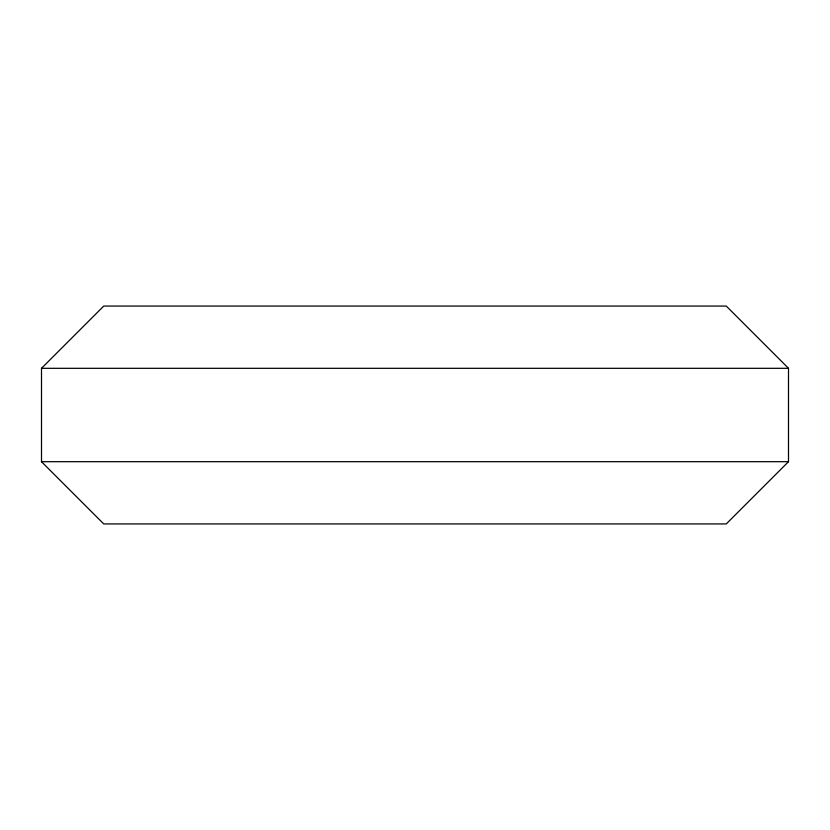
<?xml version="1.0" encoding="UTF-8"?>
<svg xmlns="http://www.w3.org/2000/svg" width="830" height="830" viewBox="0 0 830 830"><rect width="100%" height="100%" fill="white"/><g stroke="black" fill="none" stroke-linecap="round" stroke-linejoin="round"><path stroke-width="1.25" d="M41.5 368.313L103.75 306.062L726.25 306.062L788.5 368.313L788.5 461.688L726.25 523.938L103.75 523.938L41.5 461.688L41.5 368.313L788.5 368.313M41.5 461.688L788.5 461.688"/></g></svg>
